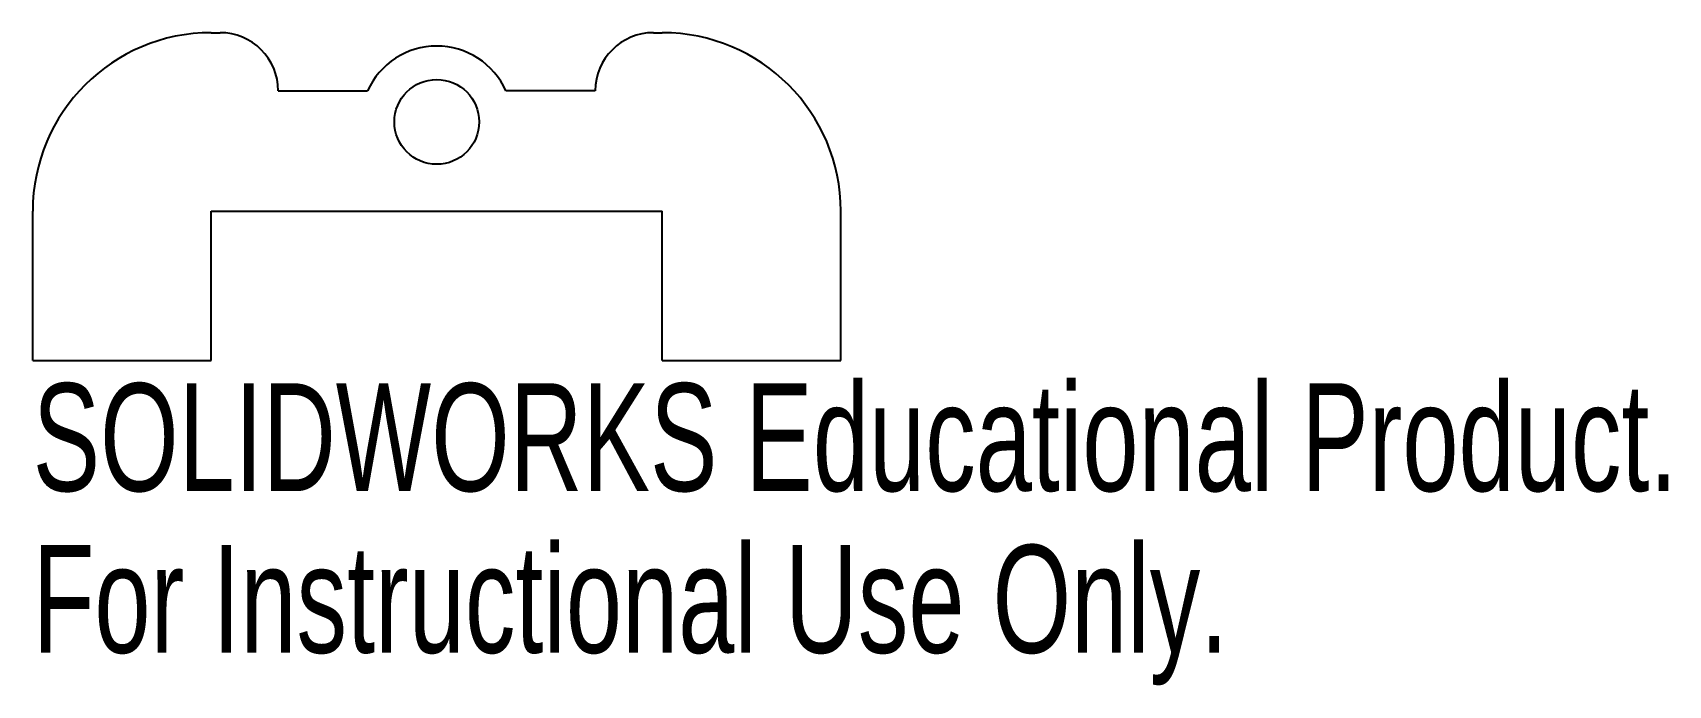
# Model space of a CAD drawing. Header units: millimetres. Extents: x -8 to 65.3, y -14.6 to 14.7.
import ezdxf

# ---------------------------------------------------------------- set-up
doc = ezdxf.new("R2010")
doc.units = ezdxf.units.MM
doc.styles.add('SLDTEXTSTYLE0', font='TXT', dxfattribs={"width": 0.7})

msp = doc.modelspace()

# ---------------------------------------------------------------- linework, layer by layer
at = {"color": 7, "linetype": 'Continuous', "lineweight": 25}
for p, q in [((0, 14.7), (0.39, 14.7)), ((19.81, 14.7), (20.2, 14.7)), ((3, 12.093), (7, 12.093)), ((17.2, 12.093), (13.2, 12.093)), ((-8, 0), (-8, 6.7)), ((0, 0), (0, 6.7)), ((0, 6.7), (20.2, 6.7)), ((20.2, 0), (20.2, 6.7)), ((28.2, 0), (28.2, 6.7)), ((-8, 0), (0, 0)), ((20.2, 0), (28.2, 0))]:
    msp.add_line(p, q, dxfattribs=at)
msp.add_circle((10.1, 10.7), 1.899, dxfattribs=at)
for centre, radius, start, end in [((0, 6.7), 8, 90, 180), ((0.39, 12.09), 2.61, 0.06879, 90), ((19.81, 12.09), 2.61, 90, 179.93121), ((20.2, 6.7), 8, 0, 90), ((10.1, 10.7), 3.399, 24.19906, 155.80094)]:
    msp.add_arc(centre, radius, start, end, dxfattribs=at)

# ---------------------------------------------------------------- texts
at = {"color": 7, "linetype": 'Continuous', "char_height": 4.83362, "attachment_point": 1, "style": 'SLDTEXTSTYLE0'}
for s, insert in [('SOLIDWORKS Educational Product.', (-8, -1.02)), ('For Instructional Use Only.', (-8, -8.27))]:
    msp.add_mtext(s, dxfattribs=dict(at, insert=insert))

doc.saveas('drawing.dxf')
